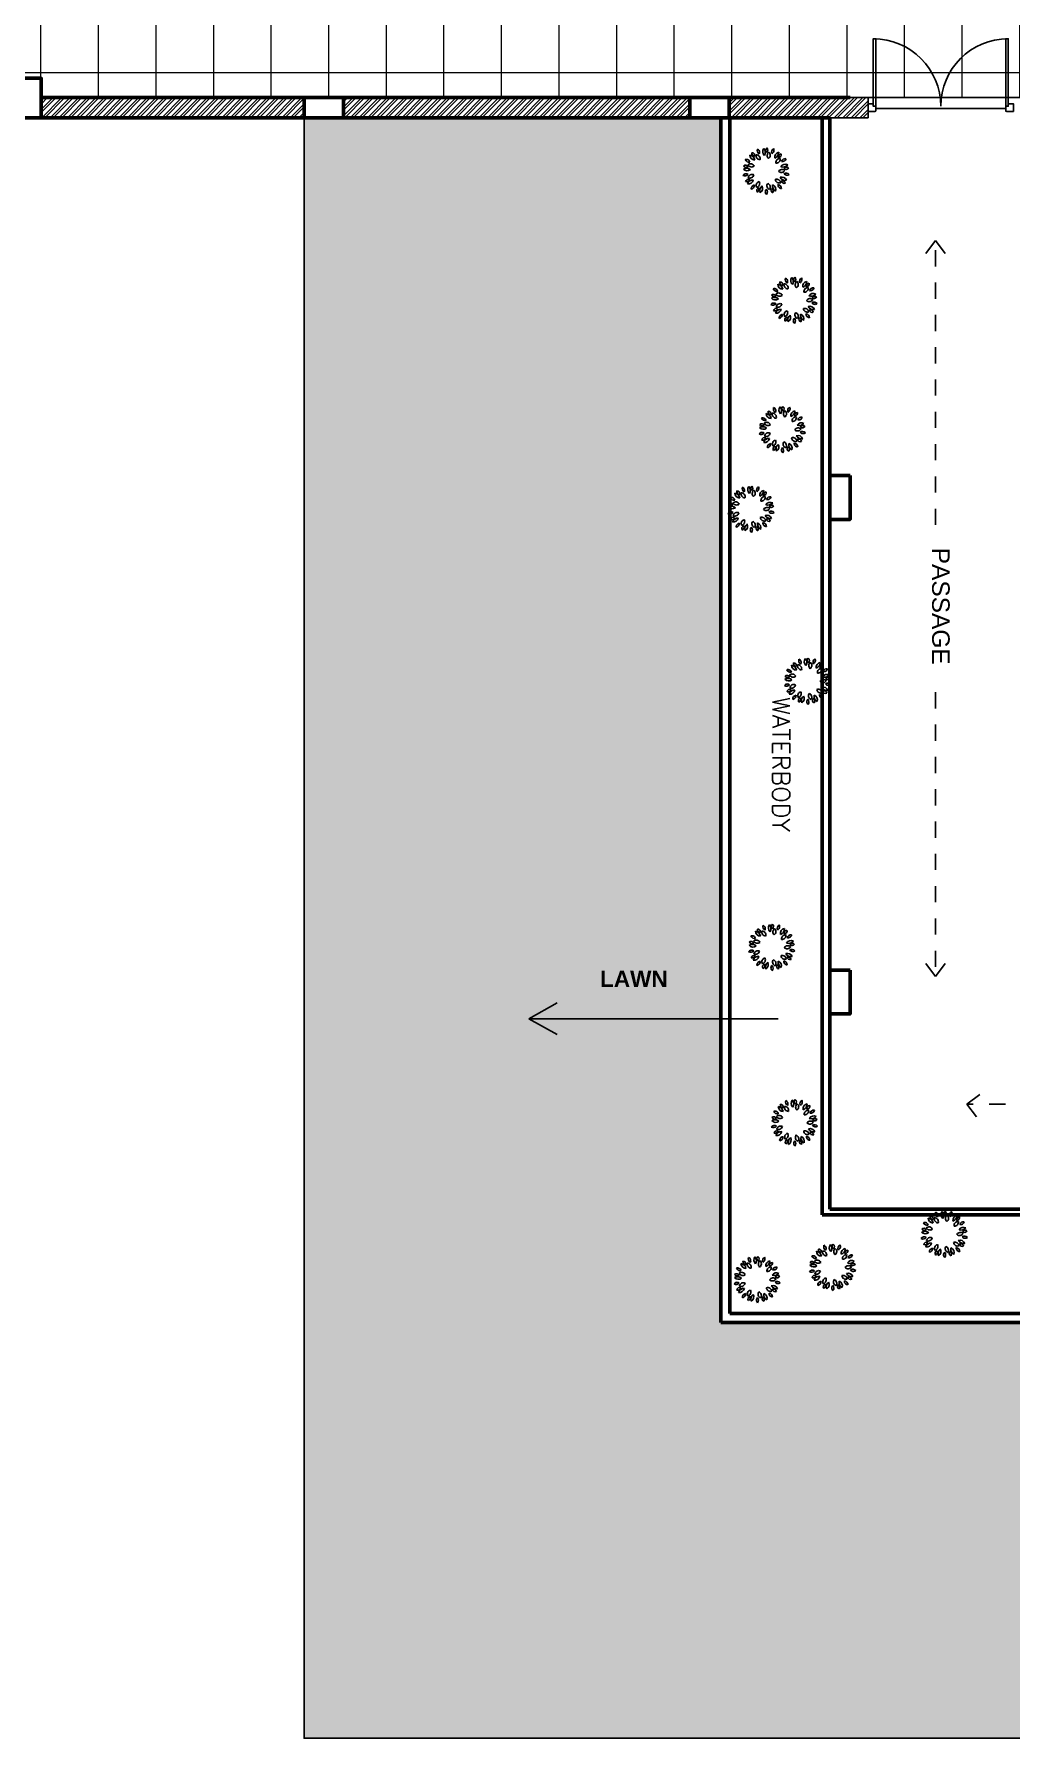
# Model space of a CAD drawing. Header units: millimetres. Extents: x 1521 to 3683, y 1649 to 3322.
# Drawn here: x 1923.32 to 1929.36, y 1657.25 to 1667.81 of the extents above; entities that cross this region are included whole.
import ezdxf
from ezdxf.enums import TextEntityAlignment as Align

# ---------------------------------------------------------------- set-up
doc = ezdxf.new("R2010")
doc.units = ezdxf.units.MM
doc.header["$LTSCALE"] = 0.1
doc.linetypes.add('DASHED2', pattern=[0.375, 0.25, -0.125])
doc.layers.add('4', color=6, linetype='Continuous')
doc.layers.add('HA', color=74, linetype='Continuous')
doc.layers.add('COL', color=1, linetype='Continuous', lineweight=50)
doc.layers.add('WALL', color=7, linetype='Continuous', lineweight=50)
doc.styles.add('STYLE1', font='arialbd.ttf')
doc.styles.add('style3', font='simplex.shx')
doc.styles.add('WORKING', font='ARIALN.TTF')

# ---------------------------------------------------------------- blocks, each defined once
blk = doc.blocks.new('AH19E')
for centre, radius, start, end in [((-0.175, 0.372), 0.108, 170.709, 259.1064), ((-0.323, 0.269), 0.127, 358.6571, 71.1583), ((-0.166, 0.41), 0.0681, 163.4613, 255.4329), ((-0.236, 0.37), 0.059, 333.3115, 85.5828), ((-0.064, 0.342), 0.0926, 160.5035, 255.3285), ((-0.162, 0.29), 0.0835, 333.2488, 82.5832), ((-0.024, 0.446), 0.0887, 151.7015, 229.7406), ((-0.141, 0.423), 0.0753, 322.8639, 58.5782), ((0.106, 0.395), 0.108, 130.709, 219.1064), ((-0.073, 0.411), 0.127, 318.6571, 31.1583), ((0.137, 0.418), 0.0681, 123.4613, 215.4329), ((0.172, 0.3), 0.0926, 120.5035, 215.3285), ((0.058, 0.432), 0.059, 293.3115, 45.5828), ((0.064, 0.323), 0.0835, 293.2488, 42.5832), ((0.27, 0.354), 0.0887, 111.7015, 189.7406), ((0.165, 0.412), 0.0753, 282.8639, 18.5782), ((-0.447, -0.065), 0.0753, 42.8639, 138.5782), ((-0.423, 0), 0.127, 38.6571, 111.1583), ((-0.377, 0.174), 0.108, 210.709, 299.1064), ((-0.422, 0.133), 0.059, 13.3115, 125.5828), ((-0.393, 0.208), 0.0681, 203.4613, 295.4329), ((-0.383, 0.235), 0.0753, 2.8639, 98.5782), ((-0.308, 0.327), 0.0887, 191.7015, 269.7406), ((-0.313, 0.119), 0.0835, 13.2488, 122.5832), ((-0.271, 0.222), 0.0926, 200.5035, 295.3285), ((0.337, 0.231), 0.108, 90.709, 179.1064), ((0.21, 0.359), 0.127, 278.6571, 351.1583), ((0.326, 0.116), 0.0926, 80.5035, 175.3285), ((0.258, 0.204), 0.0835, 253.2488, 2.5832), ((0.375, 0.229), 0.0681, 83.4613, 175.4329), ((0.324, 0.291), 0.059, 253.3115, 5.5828), ((0.408, -0.042), 0.108, 50.709, 139.1064), ((0.393, 0.137), 0.127, 238.6571, 311.1583), ((0.435, 0.095), 0.0887, 71.7015, 149.7406), ((0.393, 0.207), 0.0753, 242.8639, 338.5782), ((-0.449, 0.054), 0.0887, 231.7015, 309.7406), ((-0.411, -0.168), 0.059, 53.3115, 165.5828), ((-0.438, -0.092), 0.0681, 243.4613, 335.4329), ((-0.327, -0.271), 0.127, 78.6571, 151.1583), ((-0.403, -0.108), 0.108, 250.709, 339.1064), ((-0.319, -0.109), 0.0835, 53.2488, 162.5832), ((-0.353, -0.003), 0.0926, 240.5035, 335.3285), ((-0.382, -0.246), 0.0887, 271.7015, 349.7406), ((-0.304, -0.336), 0.0753, 82.8639, 178.5782), ((-0.21, -0.392), 0.059, 93.3115, 205.5828), ((-0.279, -0.351), 0.0681, 283.4613, 15.4329), ((-0.178, -0.287), 0.0835, 93.2488, 202.5832), ((-0.272, -0.228), 0.0926, 280.5035, 15.3285), ((-0.08, -0.417), 0.127, 118.6571, 191.1583), ((-0.243, -0.34), 0.108, 290.709, 19.1064), ((0.045, -0.333), 0.0835, 133.2488, 242.5832), ((-0.064, -0.348), 0.0926, 320.5035, 55.3285), ((0.204, -0.369), 0.127, 158.6571, 231.1583), ((0.03, -0.415), 0.108, 330.709, 59.1064), ((0.246, -0.225), 0.0835, 173.2488, 282.5832), ((0.172, -0.307), 0.0926, 0.5035, 95.3285), ((0.272, -0.357), 0.0753, 162.8639, 258.5782), ((0.17, -0.418), 0.0887, 351.7015, 69.7406), ((0.326, -0.124), 0.0926, 40.5035, 135.3285), ((0.33, -0.013), 0.0835, 213.2488, 322.5832), ((0.287, -0.298), 0.108, 10.709, 99.1064), ((0.39, -0.15), 0.127, 198.6571, 271.1583), ((0.343, -0.275), 0.059, 173.3115, 285.5828), ((0.291, -0.336), 0.0681, 3.4613, 95.4329), ((0.396, -0.21), 0.0887, 31.7015, 109.7406), ((0.435, -0.097), 0.0753, 202.8639, 298.5782), ((0.436, -0.069), 0.0681, 43.4613, 135.4329), ((0.437, 0.012), 0.059, 213.3115, 325.5828), ((-0.019, -0.452), 0.0753, 122.8639, 218.5782), ((-0.137, -0.432), 0.0887, 311.7015, 29.7406), ((0.088, -0.434), 0.059, 133.3115, 245.5828), ((0.009, -0.447), 0.0681, 323.4613, 55.4329)]:
    blk.add_arc(centre, radius, start, end)
blk = doc.blocks.new('FT3')
at = {"xscale": 84, "yscale": 84, "zscale": 9, "rotation": 210}
blk.add_blockref('AH19E', (-2.3, -2.6), dxfattribs=at)
blk = doc.blocks.new('TR6')
blk.add_blockref('FT3', (2.4, 1))

msp = doc.modelspace()

# ---------------------------------------------------------------- hatches: boundary and pattern name
at = {"lineweight": 0}
h = msp.add_hatch(dxfattribs=at)
h.set_pattern_fill('NET', color=9, scale=0.11224, style=0)
h.set_pattern_definition([(0, (368.9064, 13.69224), (0, 0.35636287), []), (90, (368.9064, 13.69224), (-0.35636287, 0), [])])
h.paths.add_polyline_path([(1923.2384, 1668.3945), (1929.9858, 1668.3945), (1929.9858, 1669.1267), (1932.4265, 1669.1267), (1932.4265, 1668.3945), (1936.5107, 1668.3945), (1936.5107, 1668.3561), (1936.5107, 1657.0965), (1935.9006, 1657.0965), (1935.9006, 1657.1372), (1935.7378, 1657.1372), (1935.7378, 1657.0965), (1935.1276, 1657.0965), (1935.1276, 1667.4182), (1923.3632, 1667.4182), (1923.3632, 1667.5375), (1923.2385, 1667.5375)])
h = msp.add_hatch()
h.set_pattern_fill('STEEL', color=256, scale=0.011815, style=0)
h.set_pattern_definition([(45, (1274.377843, 807.466503), (-0.0265249055, 0.0265249055), []), (45, (1274.377843, 807.48526), (-0.0265249055, 0.0265249055), [])])
h.paths.add_polyline_path([(1919.4647, 1667.425), (1921.082, 1667.425), (1921.082, 1667.2934), (1919.4647, 1667.2934)])
h.paths.add_polyline_path([(1923.3632, 1667.4155), (1924.9904, 1667.4155), (1924.9904, 1667.2934), (1923.3632, 1667.2934)])
h.paths.add_polyline_path([(1925.2344, 1667.4182), (1927.3769, 1667.4182), (1927.3769, 1667.2934), (1925.2344, 1667.2934)])
h = msp.add_hatch()
h.set_pattern_fill('STEEL', color=256, scale=0.011815, style=0)
h.set_pattern_definition([(45, (314.94027, 93.147764), (-0.02652490555, 0.02652490555), []), (45, (314.94027, 93.16652), (-0.02652490555, 0.02652490555), [])])
h.paths.add_polyline_path([(1927.621, 1667.4182), (1928.4807, 1667.4182), (1928.4807, 1667.2934), (1927.621, 1667.2934)])
h = msp.add_hatch()
h.set_pattern_fill('GRASS', color=3, scale=0.00625, style=0)
h.set_pattern_definition([(90, (1171.29375, 936.10764), (-0.112253125, 0.112253125), [0.029765625, -0.194740625]), (45, (1171.29375, 936.10764), (-0.112253202, 0.112253202), [0.029765625, -0.128984375]), (135, (1171.29375, 936.10764), (-0.112253202, -0.112253202), [0.029765625, -0.128984375])])
h.paths.add_polyline_path([(1924.9904, 1667.2934), (1927.5699, 1667.2934), (1927.5699, 1659.8346), (1929.8373, 1659.8346), (1929.9249, 1659.8346), (1929.9249, 1657.2601), (1924.9904, 1657.2601)])

# ---------------------------------------------------------------- linework, layer by layer
for p, q in [((1928.4807, 1667.4182), (1928.3692, 1667.4182)), ((1928.4807, 1667.2934), (1928.4807, 1667.4182)), ((1928.5128, 1667.3639), (1928.5128, 1667.3799)), ((1928.5128, 1667.3639), (1928.5289, 1667.3639)), ((1928.5289, 1667.351), (1929.3325, 1667.351)), ((1929.3485, 1667.3639), (1929.3325, 1667.3639)), ((1929.3485, 1667.3639), (1929.3485, 1667.3799)), ((1924.9904, 1657.2601), (1924.9904, 1667.2934)), ((1926.3803, 1661.715), (1926.5573, 1661.8134)), ((1927.9253, 1661.715), (1926.3803, 1661.715)), ((1926.3803, 1661.715), (1926.5573, 1661.6165)), ((1935.0029, 1657.2601), (1924.9904, 1657.2601))]:
    msp.add_line(p, q)
at = {"linetype": 'DASHED2'}
for p, q in [((1928.8988, 1666.5325), (1928.8296, 1666.4398)), ((1928.8988, 1664.7724), (1928.8988, 1666.5325)), ((1928.8988, 1666.5325), (1928.9679, 1666.4398)), ((1928.8988, 1663.7357), (1928.8988, 1661.9757)), ((1928.8988, 1661.9757), (1928.8296, 1662.0684)), ((1928.8988, 1661.9757), (1928.9679, 1662.0684)), ((1929.0913, 1661.1868), (1929.209, 1661.2746)), ((1930.7307, 1661.1868), (1929.0913, 1661.1868)), ((1929.0913, 1661.1868), (1929.1796, 1661.0694))]:
    msp.add_line(p, q, dxfattribs=at)
for points in [[(1923.2384, 1668.3945), (1929.9858, 1668.3945), (1929.9858, 1669.1267), (1932.4265, 1669.1267), (1932.4265, 1668.3945), (1936.5107, 1668.3945), (1936.5107, 1668.3561), (1936.5107, 1657.0965), (1935.9006, 1657.0965), (1935.9006, 1657.1372), (1935.7378, 1657.1372), (1935.7378, 1657.0965), (1935.1276, 1657.0965), (1935.1276, 1667.4182), (1923.3632, 1667.4182), (1923.3632, 1667.5375), (1923.2385, 1667.5375), (1923.2384, 1668.3945)], [(1928.5128, 1667.3799), (1928.4807, 1667.3799), (1928.4807, 1667.3317), (1928.5225, 1667.3317)], [(1928.5289, 1667.3381), (1928.5289, 1667.3639)], [(1929.3325, 1667.3381), (1929.3325, 1667.3639)], [(1929.3485, 1667.3799), (1929.3807, 1667.3799), (1929.3807, 1667.3317), (1929.3389, 1667.3317)], [(1924.9904, 1667.2934), (1927.5699, 1667.2934), (1927.5699, 1659.8346), (1929.8373, 1659.8346), (1929.9249, 1659.8346), (1929.9249, 1657.2601), (1924.9904, 1657.2601), (1924.9904, 1667.2934)]]:
    msp.add_lwpolyline(points)
for points in [[(1928.5289, 1667.3639), (1928.5128, 1667.3639), (1928.5128, 1667.7817), (1928.5289, 1667.7817)], [(1929.3325, 1667.3639), (1929.3485, 1667.3639), (1929.3485, 1667.7817), (1929.3325, 1667.7817)], [(1923.3632, 1667.4155), (1924.9904, 1667.4155), (1924.9904, 1667.2934), (1923.3632, 1667.2934)], [(1925.2344, 1667.4182), (1927.3769, 1667.4182), (1927.3769, 1667.2934), (1925.2344, 1667.2934)], [(1927.621, 1667.4182), (1928.4807, 1667.4182), (1928.4807, 1667.2934), (1927.621, 1667.2934)]]:
    msp.add_lwpolyline(points, close=True)
for centre, radius, start, end in [((1928.5128, 1667.3639), 0.4179, 0, 90), ((1929.3485, 1667.3639), 0.4179, 90, 180), ((1928.5225, 1667.3381), 0.00643, 270, 0), ((1929.3389, 1667.3381), 0.00643, 180, 270)]:
    msp.add_arc(centre, radius, start, end)
at = {"layer": 'COL'}
for points in [[(1923.2385, 1667.5375), (1923.3632, 1667.5375), (1923.3632, 1667.2934), (1923.2385, 1667.2934)], [(1925.2344, 1667.4182), (1925.2344, 1667.2934), (1924.9904, 1667.2934), (1924.9904, 1667.4182)], [(1927.621, 1667.4182), (1927.621, 1667.2934), (1927.3769, 1667.2934), (1927.3769, 1667.4182)], [(1928.3695, 1665.0778), (1928.3695, 1664.8066), (1928.2447, 1664.8066), (1928.2447, 1665.0778)], [(1928.3695, 1662.016), (1928.3695, 1661.7448), (1928.2447, 1661.7448), (1928.2447, 1662.016)]]:
    msp.add_lwpolyline(points, close=True, dxfattribs=at)
at = {"layer": 'WALL'}
for p, q in [((1928.3692, 1667.4182), (1923.3632, 1667.4182)), ((1928.2444, 1667.2934), (1923.2385, 1667.2934)), ((1927.5699, 1659.8346), (1927.5699, 1667.2934)), ((1927.6254, 1659.8901), (1927.6254, 1667.2934)), ((1928.197, 1660.5007), (1928.197, 1667.2934)), ((1928.2444, 1660.5353), (1928.2444, 1667.2934)), ((1928.2447, 1665.0778), (1928.2447, 1662.016)), ((1930.0135, 1660.5007), (1928.197, 1660.5007)), ((1930.0135, 1660.5353), (1928.2444, 1660.5353)), ((1935.0029, 1659.8901), (1927.6254, 1659.8901)), ((1935.0029, 1659.8901), (1927.6254, 1659.8901)), ((1935.0029, 1659.8346), (1927.5699, 1659.8346))]:
    msp.add_line(p, q, dxfattribs=at)

# ---------------------------------------------------------------- block references
at = {"layer": 'HA', "xscale": 0.0034569508757158, "yscale": 0.0034569508752611, "zscale": 0.003456950875297}
for p in [(1927.8478, 1666.9682), (1928.0211, 1666.1684), (1927.9482, 1665.368), (1927.7549, 1664.8752), (1928.105, 1663.8099), (1927.883, 1662.162), (1928.0238, 1661.0765), (1928.9511, 1660.3866), (1928.2596, 1660.1812), (1927.7929, 1660.1054)]:
    msp.add_blockref('TR6', p, dxfattribs=at)

# ---------------------------------------------------------------- texts
at = {"ltscale": 0.2, "insert": (1928.9856, 1664.631), "char_height": 0.108478, "width": 2.869906, "attachment_point": 1, "rotation": 270, "style": 'WORKING'}
msp.add_mtext('{\\f@Arial Unicode MS|b0|i0|c0|p34;PASSAGE}', dxfattribs=at)
at = {"insert": (1926.8218, 1662.0118), "char_height": 0.1, "width": 1.501305, "attachment_point": 1, "style": 'STYLE1'}
msp.add_mtext('LAWN', dxfattribs=at)
at = {"layer": '4', "style": 'style3'}
msp.add_text('WATERBODY', height=0.10848, rotation=270, dxfattribs=at).set_placement((1927.8883, 1663.2891), align=Align.CENTER)

doc.saveas('drawing.dxf')
